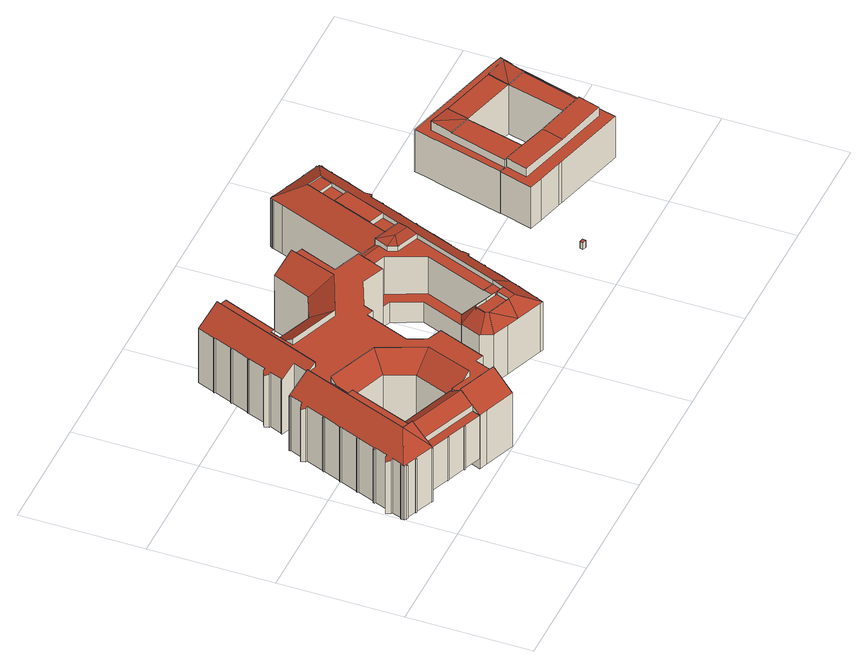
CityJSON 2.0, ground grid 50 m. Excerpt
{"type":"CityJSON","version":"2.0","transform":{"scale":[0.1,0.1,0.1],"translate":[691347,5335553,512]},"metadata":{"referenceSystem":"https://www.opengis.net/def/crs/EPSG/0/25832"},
"CityObjects":{
"building1":{"type":"Building","attributes":{"Gemeindeschluessel":"09162000","HoeheDach":"544.110","HoeheGrund":"517.262","Methode":"2000","NiedrigsteTraufeDesGebaeudes":"537.530","Geometrietyp2DReferenz":"3000","function":"31001_9998","roofType":"3100","measuredHeight":26.85},"geometry":[{"type":"MultiSurface","lod":"2","boundaries":[[[0,1,2,3]],[[4,5,6,7]],[[7,6,8,9]],[[1,10,11,12,13,2]],[[9,8,14,15]],[[1,0,16,17,18,19,20,21,10]],[[22,23,24,25]],[[11,10,21,26,27,12]],[[19,18,17,28,4,7,9,15,22,25,29,30,31,32,33,34,35,20]],[[15,14,23,22]],[[17,16,36,28]],[[29,37,38,30]],[[26,21,20,35,34,27]],[[28,36,5,4]],[[37,24,23,14,8,6,5,36,16,0,3,38]],[[25,24,37,29]],[[38,3,2,13,12,27,34,33,32,31,30]]],"semantics":{"surfaces":[{"type":"WallSurface"},{"type":"RoofSurface"},{"type":"GroundSurface"}],"values":[0,0,0,1,0,0,0,1,2,0,0,0,0,0,1,0,0]}}]},
"building2":{"type":"Building","attributes":{"Gemeindeschluessel":"09162000","HoeheDach":"544.810","HoeheGrund":"512.460","Methode":"2000","NiedrigsteTraufeDesGebaeudes":"536.450","Geometrietyp2DReferenz":"3000","function":"31001_9998","roofType":"1000","measuredHeight":32.35,"storeysAboveGround":5},"geometry":[{"type":"MultiSurface","lod":"2","boundaries":[[[39,40,41,42]],[[43,44,45,46]],[[47,48,49,50]],[[51,52,53,54]],[[55,56,57,58]],[[59,60,44,43]],[[61,62,63,64]],[[65,66,67,68]],[[69,70,71,72]],[[73,74,75,76]],[[76,75,77,78]],[[79,80,81,82]],[[61,83,49,48,62]],[[84,85,86,87,88,89]],[[90,91,92,93]],[[94,95,96,97]],[[98,99,100,101]],[[102,103,104,105,106,107,108]],[[109,110,74,73]],[[111,112,113,114]],[[52,51,115,116]],[[117,118,119,120]],[[42,41,70,69]],[[107,106,121]],[[122,121,106,105]],[[123,124,125,126]],[[72,71,127,128]],[[129,130,121,122]],[[131,132,133,134]],[[135,64,136,137]],[[138,139,140,141]],[[142,143,144,145]],[[146,147,148,149]],[[150,151,152,153]],[[116,57,56,154,155,156,157,158,121,130,159,119,118,160,161,162,163,113,112,164,127,71,70,41,40,165,92,91,166,167,168,169,170,171,53,52]],[[172,173,174,175]],[[176,177,178,179]],[[180,181,182,183]],[[184,185,186,187]],[[188,189,190,191]],[[192,193,66,65]],[[194,195,196,197]],[[198,167,166,199]],[[200,201,99,98]],[[131,202,203,204,205,132]],[[206,207,181,180]],[[208,155,154,209]],[[210,61,64,135]],[[211,212,213,214]],[[182,181,207,174,173,190,189,186,185,215,216,108,107,121,158,217]],[[218,219,220,221]],[[222,163,162,223]],[[202,224,159,130,129,203]],[[225,216,215,226]],[[68,67,227,228]],[[153,152,229]],[[114,113,163,222]],[[82,81,60,59]],[[230,231,232,233,234,96]],[[126,125,139,138]],[[145,144,235,236]],[[78,77,237,238]],[[239,240,217,158,157]],[[241,169,168,242]],[[226,215,185,184]],[[214,213,243]],[[244,245,246,151,150,247]],[[84,89,248,249]],[[250,251,252,253]],[[254,255,231,230,256]],[[257,164,112,111]],[[134,133,258,259]],[[239,157,156,260]],[[93,92,165,261]],[[262,263,264,265]],[[266,267,95,94]],[[95,267,268,194,197,264,263,269]],[[253,252,219,218]],[[248,89,88,270,16]],[[84,249,271,255,254,262,265,103,102,225,226,184,187,188,191,172,175,206,180,183,240,239,260,208,209,55,58,115,51,54,272,273,241,242,198,199,90,93,261,39,42,69,72,128,257,111,114,222,223,274,275,117,120,224,202,131,134,259,123,126,138,141,276,277,146,149,176,179,278,250,253,218,221,109,73,76,78,238,245,244,279,47,50,192,65,68,228,200,98,101,79,82,59,43,46,280,281,142,145,236,282,85]],[[282,283,86,85]],[[47,279,284,63,62,48]],[[102,108,216,225]],[[260,156,155,208]],[[64,63,284,247,150,153,229,136]],[[149,148,177,176]],[[103,265,264,197,196,104]],[[205,204,243]],[[268,267,266]],[[183,182,217,240]],[[281,285,143,142]],[[54,53,171,272]],[[280,286,285,281]],[[261,165,40,39]],[[230,96,95,269,256]],[[221,220,110,109]],[[141,140,287,276]],[[187,186,189,188]],[[209,154,56,55]],[[46,45,286,280]],[[288,83,61,210]],[[236,235,283,282]],[[179,178,289,278]],[[191,190,173,172]],[[116,115,58,57]],[[268,195,194]],[[274,161,160,275]],[[242,168,167,198]],[[273,170,169,241]],[[105,104,196,195,268,266,94,97,290,233,291,292,87,86,283,235,144,143,285,286,45,44,60,81,80,100,99,201,227,67,66,193,288,210,135,137,229,152,151,246,211,214,243,204,203,129,122]],[[101,100,80,79]],[[244,247,284,279]],[[255,271,16,270,292,291,232,231]],[[132,205,243,213,212,237,77,75,74,110,220,219,252,251,289,178,177,148,147,293,287,140,139,125,124,258,133]],[[262,254,256,269,263]],[[223,162,161,274]],[[276,287,293,277]],[[245,238,237,212,211,246]],[[175,174,207,206]],[[97,96,234,290]],[[275,160,118,117]],[[192,50,49,83,288,193]],[[128,127,164,257]],[[292,270,88,87]],[[277,293,147,146]],[[278,289,251,250]],[[232,291,233]],[[137,136,229]],[[199,166,91,90]],[[120,119,159,224]],[[249,248,16,271]],[[290,234,233]],[[272,171,170,273]],[[259,258,124,123]],[[228,227,201,200]]],"semantics":{"surfaces":[{"type":"WallSurface"},{"type":"RoofSurface"},{"type":"GroundSurface"}],"values":[0,0,0,0,0,0,1,0,0,0,0,0,1,0,0,0,0,0,0,0,0,0,0,1,0,0,0,0,0,0,0,0,0,0,1,0,0,0,0,0,0,0,0,0,0,0,0,0,0,1,0,0,0,0,0,0,0,0,1,0,0,0,0,0,0,0,0,0,0,0,0,0,0,0,0,0,1,0,1,2,0,0,0,0,1,0,0,0,0,0,0,0,0,0,1,0,0,0,0,0,0,0,0,0,0,0,0,0,0,1,0,0,0,1,0,0,0,0,0,0,0,0,0,0,0,0,0,0,0,0,0,0,0,0,0]}}]},
"building3":{"type":"Building","attributes":{"Gemeindeschluessel":"09162000","HoeheDach":"544.460","HoeheGrund":"514.837","Methode":"2000","NiedrigsteTraufeDesGebaeudes":"524.290","Geometrietyp2DReferenz":"3000","function":"31001_9998","roofType":"1000","measuredHeight":29.62,"storeysAboveGround":5},"geometry":[{"type":"MultiSurface","lod":"2","boundaries":[[[294,295,296,297]],[[298,299,300,301]],[[302,303,304,305]],[[306,307,308,309]],[[310,311,312,313]],[[314,315,316,317]],[[318,319,320,321]],[[322,323,324,325]],[[326,327,328,329]],[[330,331,332,333]],[[334,335,336,337]],[[338,339,340,341,342]],[[343,344,345,346]],[[347,348,349,350]],[[351,352,353,301,300,354]],[[355,356,357,358]],[[359,360,361,352]],[[362,363,364,365]],[[366,367,368,369]],[[370,371,372,373]],[[374,375,376,377]],[[378,379,380,381]],[[382,383,384,385]],[[386,375,374,387]],[[299,388,354,300]],[[389,390,295,294]],[[391,392,393,394]],[[395,396,397,398]],[[399,400,307,306]],[[401,402,403,404]],[[405,406,344,343]],[[385,384,407,408]],[[409,410,411]],[[412,413,414,415]],[[416,417,418,419]],[[420,421,422,423,424]],[[337,336,425,426]],[[427,428,403,402]],[[429,370,373,391,394,430,431,432]],[[433,434,435,436]],[[346,345,437,438]],[[439,440,441,442]],[[311,443,444,445,446,447,448,449,450,451,452,453,312]],[[454,318,455,456]],[[430,457,458,431]],[[459,460,461,462]],[[463,452,451,464]],[[369,368,327,326]],[[454,465,391,373,372,319,318]],[[466,467,468,469]],[[470,471,472,473]],[[474,475,476,477]],[[478,479,480,481]],[[404,403,482]],[[483,484,485,486]],[[487,459,462,488]],[[489,490,491,492]],[[317,316,493,494]],[[447,404,482,448]],[[495,496,388,299,298,497]],[[498,499,392,391,465,500]],[[501,502,503,504]],[[482,403,428]],[[505,506,397,396]],[[507,508,509,510]],[[511,512,513,514]],[[426,425,515,516]],[[497,298,301,353]],[[487,488,517,518]],[[432,423,422,429]],[[415,414,512,511]],[[519,520,521,522]],[[523,453,452,463]],[[524,525,526,527]],[[519,528,529,530,520]],[[431,458,423,432]],[[399,306,309,531,532]],[[533,534,406,405]],[[535,536,367,366]],[[521,520,530,320,371,537]],[[378,510,509,379]],[[494,493,538,539]],[[329,328,331,330]],[[333,332,540,541]],[[518,517,484,483]],[[542,543,422,421]],[[427,399,410,409,473,472,428]],[[544,443,311,310]],[[545,522,521,537,543,542]],[[382,546,547,383]],[[527,526,461,460]],[[548,549,550,551]],[[438,437,552,553]],[[554,555,556,557]],[[558,559,536,535]],[[560,561,556,555]],[[350,349,562,563]],[[365,364,434,433]],[[416,464,451,450,417]],[[408,407,315,314]],[[492,491,440,439]],[[553,552,559,558]],[[411,532,564,473,409]],[[565,566,303,302]],[[567,568,569,570]],[[571,572,490,489]],[[573,574,502,501]],[[458,457,575,576,577]],[[400,399,427,402,401,578]],[[579,580,361,360]],[[581,582,572,571]],[[419,418,356,355]],[[392,499,583,393]],[[309,308,579,360,359,531]],[[446,578,401,404,447]],[[531,359,564,532]],[[475,474,412,415,511,514,533,405,343,346,438,553,558,535,366,369,326,329,330,333,541,322,325,584,585,389,294,297,586,587,524,527,460,459,487,518,483,486,347,350,563,507,510,378,381,560,555,554,339,338,588,334,337,426,516,589,590,528,519,522,545,591,567,570,592,387,374,377,593,523,463,464,416,419,355,358,594,595,596,505,396,395,478,481,362,365,433,436,597,581,571,489,492,439,442,598,573,501,504,599,546,382,385,408,314,317,494,539,600,466,469,565,302,305,548,551]],[[567,591,420,424,568]],[[529,528,590,601]],[[563,562,508,507]],[[424,423,458,577,569,568]],[[449,472,471,357,356,418,417,450]],[[474,477,413,412]],[[598,602,574,573]],[[475,551,550,476]],[[436,435,603,597]],[[596,604,506,505]],[[486,485,348,347]],[[442,441,602,598]],[[445,456,455,578,446]],[[514,513,534,533]],[[560,381,380,561]],[[592,576,575,583,499,498,386,387]],[[584,605,606,585]],[[393,583,575,457]],[[353,352,361,580,495,497]],[[544,500,465,607,444,443]],[[325,324,605,584]],[[351,496,608,609,503,502,574,602,441,440,491,490,572,582,603,435,434,364,363,480,479,398]],[[482,428,472,449,448]],[[544,310,313,610,376,375,386,498,500]],[[611,589,516,515]],[[592,570,569,577,576]],[[595,612,604,596]],[[305,304,549,548]],[[444,607,456,445]],[[297,296,613,586]],[[395,398,479,478]],[[376,610,593,377]],[[410,399,532,411]],[[556,561,380,379,509,508,562,349,348,485,484,517,488,462,461,526,525,614,613,296,295,390,606,605,324,323,540,332,331,328,327,368,367,536,559,552,437,345,344,406,534,513,512,414,413,477,476,550,549,304,303,566,468,467,615,538,493,316,315,407,384,383,547,608,496,495,308,307,400,578,455,341,340,557]],[[597,603,582,581]],[[585,606,390,389]],[[594,616,612,595]],[[546,599,609,608,547]],[[554,557,340,339]],[[320,319,372,371]],[[611,515,425,336,335,617,342,341,455,318,321,530,529,601]],[[469,468,566,565]],[[600,615,467,466]],[[454,456,607,465]],[[586,613,614,587]],[[394,393,457,430]],[[539,538,615,600]],[[587,614,525,524]],[[504,503,609,599]],[[481,480,363,362]],[[543,537,371,422]],[[495,580,579,308]],[[610,313,312,453,523,593]],[[388,496,351,354]],[[594,358,357,471,470,616]],[[321,320,530]],[[591,545,542,421,420]],[[429,422,371,370]],[[588,617,335,334]],[[338,342,617,588]],[[541,540,323,322]],[[351,398,397,506,604,612,616,470,473,564,359,352]],[[589,611,601,590]]],"semantics":{"surfaces":[{"type":"WallSurface"},{"type":"RoofSurface"},{"type":"GroundSurface"}],"values":[0,0,0,0,0,0,0,0,0,0,0,0,0,0,0,0,0,0,0,0,0,0,0,0,1,0,0,0,0,1,0,0,1,0,0,1,0,1,1,0,0,0,1,0,0,0,0,0,0,0,0,0,0,1,0,0,0,0,0,0,0,0,1,0,0,0,0,1,0,0,0,0,0,0,0,0,1,0,0,1,0,0,0,0,0,1,0,0,0,0,0,0,0,0,0,0,0,0,0,0,0,0,0,0,0,0,0,1,0,1,0,0,1,0,0,0,2,0,0,0,1,1,0,0,0,0,0,0,0,0,0,0,0,0,1,0,0,0,1,0,1,0,0,0,0,0,0,0,0,0,1,0,0,0,0,0,1,1,0,0,1,0,0,0,0,0,0,1,0,0,0,0,0,0,0,0,0,0,1,0]}}]},
"building4":{"type":"Building","attributes":{"Gemeindeschluessel":"09162000","HoeheDach":"519.420","HoeheGrund":"516.183","Methode":"2000","NiedrigsteTraufeDesGebaeudes":"519.420","Geometrietyp2DReferenz":"3000","function":"31001_2000","roofType":"1000","measuredHeight":3.24},"geometry":[{"type":"MultiSurface","lod":"2","boundaries":[[[618,619,620,621]],[[622,621,620,623]],[[624,623,620,619]],[[625,618,621,622]],[[624,619,618,625]],[[624,625,622,623]]],"semantics":{"surfaces":[{"type":"WallSurface"},{"type":"GroundSurface"},{"type":"RoofSurface"}],"values":[0,0,1,2,0,0]}}]},
"building5":{"type":"Building","attributes":{"Gemeindeschluessel":"09162000","HoeheDach":"536.610","HoeheGrund":"513.264","Methode":"2000","NiedrigsteTraufeDesGebaeudes":"532.549","Geometrietyp2DReferenz":"3000","function":"31001_9998","roofType":"1000","measuredHeight":23.35,"storeysAboveGround":6},"geometry":[{"type":"MultiSurface","lod":"2","boundaries":[[[626,627,628,629,630,631]],[[632,633,634,635,636,627,626,637,638]],[[639,640,632,638]],[[641,642,631,630,643]],[[644,645,636,635]],[[633,646,647,634]],[[648,649,650,642,641]],[[634,647,644,635]],[[640,646,633,632]],[[645,628,627,636]],[[637,626,631,642,650]],[[651,652,648,641,643]],[[638,637,650,649,653,639]],[[653,649,648,652]],[[644,647,646,640,639,653,652,651,629,628,645]],[[651,643,630,629]]],"semantics":{"surfaces":[{"type":"WallSurface"},{"type":"GroundSurface"},{"type":"RoofSurface"}],"values":[0,1,0,2,0,0,2,0,0,0,0,0,0,0,2,0]}}]},
"building6":{"type":"Building","attributes":{"Gemeindeschluessel":"09162000","HoeheDach":"536.900","HoeheGrund":"513.020","Methode":"2000","NiedrigsteTraufeDesGebaeudes":"532.620","Geometrietyp2DReferenz":"3000","function":"31001_9998","roofType":"1000","measuredHeight":23.88,"storeysAboveGround":6},"geometry":[{"type":"MultiSurface","lod":"2","boundaries":[[[654,655,656,657,658,659,660]],[[661,662,663,664]],[[665,666,667,668,669,670]],[[671,672,673,674,675,676]],[[677,678,656,655]],[[679,680,681,682,683,654,660,684,685]],[[678,686,657,656]],[[681,687,688,678,677,689,682]],[[665,670,674,673]],[[690,691,692,693,694,695,696,697]],[[660,659,658,698,699,700,701,702,676,675,674,670,669,668,703,692,691,690,697,704,705,684]],[[706,707,708,709,661,710,711,712]],[[666,665,673,672,671,713,712,711,710,714,715,688,687,681,680,679,685,716,717,696,695,694,693,718,667]],[[719,720,708,707]],[[684,705,704,697,696,717,716,685]],[[720,721,708]],[[686,722,723,657]],[[723,663,662,724,721,700,699,698,658,657]],[[661,709,724,662]],[[702,701,700,721,720,719,725]],[[715,714,710,661,664,722,686,678,688]],[[683,682,689,677,655,654]],[[725,719,707,706]],[[713,671,676,702,725,706,712]],[[663,723,722,664]],[[703,668,667,718,693,692]],[[721,724,709,708]]],"semantics":{"surfaces":[{"type":"WallSurface"},{"type":"RoofSurface"},{"type":"GroundSurface"}],"values":[0,1,0,0,0,0,1,0,0,0,1,0,2,0,0,1,1,0,0,0,0,1,1,0,0,0,1]}}]}
},
"vertices":[
[381,99,255],[381,99,281],[150,188,281],[150,188,255],[293,90,53],[293,90,255],[288,92,255],[288,92,53],[289,96,255],[289,96,53],[402,150,321],[171,240,321],[169,240,321],[156,203,293],[216,124,255],[216,124,53],[368,65,255],[368,65,53],[381,99,53],[402,150,53],[423,203,53],[423,203,282],[215,121,53],[215,121,255],[209,123,255],[209,123,53],[192,293,282],[189,294,282],[295,93,53],[211,126,53],[138,154,53],[150,188,53],[156,203,53],[169,240,53],[189,294,53],[192,293,53],[295,93,255],[211,126,255],[138,154,255],
[110,498,5],[110,498,257],[112,503,257],[112,503,5],[727,660,5],[727,660,301],[710,618,301],[710,618,5],[740,883,5],[740,883,260],[801,1038,264],[801,1038,5],[27,291,5],[27,291,254],[33,288,259],[33,288,5],[22,262,5],[22,262,259],[17,264,254],[17,264,5],[846,713,5],[846,713,301],[816,813,328],[737,882,258],[635,836,260],[632,734,328],[874,832,5],[874,832,301],[913,817,301],[913,817,5],[115,502,5],[115,502,259],[143,575,259],[143,575,5],[399,1105,5],[399,1105,256],[401,1110,256],[401,1110,5],[404,1109,258],[404,1109,5],[961,723,5],[961,723,301],[942,674,301],[942,674,5],[884,1006,328],[527,3,5],[569,108,5],[569,108,301],[562,91,301],[562,91,324],[527,3,255],[82,425,5],[82,425,257],[85,424,259],[85,424,5],[494,527,301],[494,527,328],[572,347,328],[572,347,301],[976,763,5],[976,763,301],[966,735,301],[966,735,5],[138,154,5],[189,294,5],[189,294,301],[171,245,301],[171,245,324],[140,160,260],[138,154,256],[402,1103,5],[402,1103,258],[145,580,5],[145,580,260],[174,654,260],[174,654,5],[8,283,5],[8,283,245],[205,730,5],[205,730,261],[202,731,259],[202,731,5],[126,263,324],[126,263,301],[279,798,5],[279,798,257],[282,797,259],[282,797,5],[140,576,257],[140,576,5],[294,702,301],[294,702,324],[334,770,5],[334,770,299],[277,793,257],[277,793,5],[632,734,301],[428,813,328],[428,813,301],[301,848,5],[301,848,258],[295,850,254],[295,850,5],[644,376,5],[644,376,301],[703,353,301],[703,353,5],[313,875,5],[313,875,259],[341,947,259],[341,947,5],[479,906,254],[479,906,301],[463,912,301],[463,912,254],[7,221,258],[3,223,256],[1,217,256],[4,216,258],[2,210,258],[204,737,259],[186,679,262],[180,681,257],[161,675,247],[168,656,255],[142,581,257],[113,496,259],[80,420,257],[83,418,259],[55,346,259],[49,348,255],[47,342,255],[53,340,259],[54,187,5],[54,187,256],[15,202,256],[15,202,5],[338,948,5],[338,948,256],[340,954,256],[340,954,5],[8,201,5],[8,201,254],[10,204,256],[10,204,5],[132,156,5],[132,156,256],[60,185,256],[60,185,5],[58,181,5],[58,181,254],[53,183,254],[53,183,5],[934,986,5],[934,986,301],[254,528,254],[254,528,301],[276,520,301],[276,520,254],[83,418,5],[80,420,5],[981,774,5],[981,774,301],[306,698,5],[306,698,301],[309,705,301],[309,705,299],[14,199,5],[14,199,254],[3,223,5],[7,221,5],[816,813,301],[523,1146,301],[523,1146,324],[343,692,324],[343,692,301],[131,153,253],[137,151,254],[1,207,256],[371,1032,5],[371,1032,256],[374,1031,258],[374,1031,5],[168,656,5],[161,675,5],[204,737,5],[137,151,5],[131,153,5],[987,788,301],[987,788,5],[440,849,301],[482,356,260],[423,203,258],[419,194,257],[471,173,301],[503,160,328],[627,158,301],[627,158,5],[432,1181,258],[432,1181,5],[4,216,5],[1,207,5],[49,348,5],[55,346,5],[312,704,301],[475,895,5],[567,1129,5],[567,1129,301],[475,895,262],[402,51,255],[402,51,5],[372,1025,5],[372,1025,259],[368,1027,256],[368,1027,5],[483,358,5],[423,203,5],[483,358,261],[142,581,5],[278,794,257],[278,794,5],[1,217,5],[113,496,5],[436,468,5],[436,468,262],[280,528,261],[280,528,5],[286,608,301],[286,608,328],[274,579,301],[436,468,261],[403,153,324],[368,65,5],[53,340,5],[47,342,5],[180,681,5],[186,679,5],[289,869,5],[307,877,5],[343,953,5],[631,834,5],[682,629,5],[612,449,5],[593,171,5],[593,171,301],[631,834,262],[612,449,301],[682,629,301],[289,869,245],[884,1006,301],[343,953,259],[503,160,301],[419,194,301],[403,153,301],[307,877,255],
[1208,527,28],[1208,527,257],[1207,526,257],[1207,526,28],[1299,1020,298],[1299,1020,314],[1236,1044,314],[1236,1044,298],[1386,989,28],[1386,989,257],[1359,919,257],[1359,919,28],[1181,712,298],[1181,712,318],[1208,784,318],[1208,784,298],[1008,697,123],[1008,697,298],[958,717,298],[958,717,123],[1419,1073,28],[1419,1073,256],[1423,1072,254],[1423,1072,28],[993,229,318],[993,229,319],[969,174,319],[969,174,318],[1238,605,28],[1238,605,257],[1242,603,254],[1242,603,28],[1272,681,28],[1272,681,254],[1270,676,254],[1270,676,28],[1266,678,28],[1266,678,257],[1265,676,257],[1265,676,28],[1090,210,28],[1090,210,253],[1088,205,253],[1088,205,28],[1090,221,28],[1111,276,28],[1111,276,257],[1099,245,257],[1090,221,257],[1298,762,28],[1298,762,257],[1298,760,257],[1298,760,28],[1147,369,28],[1147,369,257],[1151,367,254],[1151,367,28],[1256,1094,318],[1208,972,318],[1208,972,298],[1256,1094,314],[995,785,28],[995,785,291],[1031,770,291],[1031,770,28],[1145,809,318],[1145,809,320],[1208,972,320],[1222,1215,28],[1222,1215,252],[1221,1213,254],[1221,1213,28],[1268,684,28],[1268,684,257],[1268,683,257],[1268,683,28],[939,186,305],[939,186,319],[961,241,319],[961,241,305],[1022,551,28],[1022,551,123],[973,662,123],[973,662,28],[1117,292,28],[1117,292,257],[1116,290,257],[1116,290,28],[1441,1116,28],[1441,1116,253],[1439,1111,253],[1439,1111,28],[928,311,123],[928,311,28],[1318,1069,314],[1235,598,28],[1235,598,257],[952,245,305],[952,245,319],[910,261,319],[910,261,305],[1206,1219,28],[1202,1210,28],[1202,1210,254],[1206,1219,254],[1180,712,298],[1180,712,318],[1148,627,320],[1164,670,325],[1107,693,325],[1057,664,320],[1325,832,28],[1325,832,257],[1434,1113,257],[1434,1113,28],[1065,757,123],[1180,712,123],[1117,737,123],[1347,889,28],[1347,889,257],[1328,839,257],[1328,839,28],[981,774,28],[981,774,295],[987,788,291],[987,788,28],[803,188,255],[803,188,256],[840,222,319],[835,234,319],[784,230,258],[1084,206,256],[1084,206,28],[1180,712,320],[1065,757,320],[840,222,305],[862,281,305],[851,277,305],[835,234,305],[1279,1191,28],[1279,1191,254],[1282,1189,254],[1282,1189,28],[1302,759,254],[1302,759,28],[1367,1159,28],[1367,1159,252],[1366,1157,254],[1366,1157,28],[1071,553,298],[972,295,298],[1014,278,298],[1148,627,298],[1057,664,298],[1042,698,298],[1057,735,298],[978,766,298],[976,763,298],[966,735,298],[961,723,298],[993,229,300],[1014,278,318],[1014,278,300],[862,281,319],[851,277,319],[1202,448,28],[1192,468,28],[1192,468,253],[1202,448,241],[966,735,28],[976,763,28],[952,245,300],[1393,995,28],[1393,995,254],[1391,989,254],[1391,989,28],[1031,771,254],[1031,771,290],[1065,757,290],[1065,757,279],[1353,887,28],[1375,895,28],[1375,895,241],[1353,887,252],[1215,1215,28],[1215,1215,254],[1216,1218,252],[1216,1218,28],[1042,698,320],[1174,441,28],[1174,441,257],[1147,370,257],[1147,370,28],[1181,440,28],[1181,440,253],[1361,1159,28],[1361,1159,254],[1361,1161,252],[1361,1161,28],[1421,1066,254],[1421,1066,28],[1271,948,318],[1318,1069,318],[1271,948,298],[927,311,123],[927,311,254],[952,245,123],[1434,1133,28],[1434,1133,253],[1432,1127,256],[1432,1127,28],[1200,1210,28],[1200,1210,252],[1144,363,28],[1144,363,257],[1144,362,257],[1144,362,28],[1332,837,28],[1332,837,254],[1330,832,254],[1330,832,28],[1056,134,254],[1056,134,28],[1175,442,257],[1175,442,28],[1041,95,28],[1041,95,253],[1029,100,253],[1029,100,28],[961,723,28],[1205,521,28],[1205,521,257],[1186,470,257],[1186,470,28],[1054,128,28],[1054,128,254],[1041,96,253],[1145,809,298],[1117,737,298],[1326,833,28],[1326,833,257],[1295,754,28],[1295,754,257],[922,142,253],[1416,1068,257],[1416,1068,28],[1238,606,257],[1238,606,28],[870,162,254],[921,142,253],[1071,553,123],[870,162,28],[1436,1118,28],[1436,1118,257],[1358,918,28],[1358,918,257],[1364,915,252],[1364,915,28],[1300,753,254],[1300,753,28],[1114,285,28],[1118,283,28],[1118,283,254],[1114,285,257],[1296,755,28],[1296,755,257],[1120,289,28],[1120,289,254],[1149,362,254],[1149,362,28],[1117,737,318],[1387,990,28],[1387,990,257],[782,235,28],[782,235,254],[814,316,254],[814,316,28],[1288,1187,28],[1288,1187,254],[1429,1135,28],[1429,1135,252],[863,336,257],[861,337,254],[815,317,255],[1148,627,318],[1208,784,320],[1271,948,320],[1289,1189,28],[1289,1189,252],[925,312,254],[1240,597,28],[1235,599,28],[1211,525,28],[1209,519,28],[1086,212,28],[1060,132,28],[1058,126,28],[803,188,28],[861,337,28],[942,674,28],[1185,1165,28],[1200,1204,28],[1198,1205,28],[1283,1191,28],[1428,1133,28],[1438,1125,28],[1389,996,28],[1058,126,251],[1428,1133,254],[1283,1191,252],[1198,1205,252],[1240,597,254],[1235,599,257],[972,295,300],[1438,1124,257],[1438,1125,256],[942,674,123],[1060,132,251],[1200,1204,254],[1211,525,254],[1209,519,254],[1389,996,257],[1185,1165,254],[1086,212,256],
[1617,178,74],[1617,178,42],[1601,182,42],[1601,182,74],[1598,168,74],[1598,168,42],[1613,164,42],[1613,164,74],
[1835,500,13],[1707,533,13],[1707,533,205],[1742,524,205],[1742,524,246],[1835,500,242],[2150,269,13],[1842,351,13],[1826,355,13],[1724,382,13],[1668,398,13],[2067,436,13],[2183,403,13],[2183,403,205],[2150,269,205],[1922,379,238],[1948,469,238],[1716,435,246],[1724,382,205],[1668,398,205],[1842,351,205],[1826,355,205],[2129,324,246],[2154,412,246],[2067,436,243],[1716,435,205],[2129,324,205],[2154,412,205],
[1735,526,240],[1802,761,240],[1802,761,242],[1828,851,249],[1828,851,206],[1802,761,206],[1735,526,206],[2128,674,240],[2154,763,240],[1921,826,240],[1897,736,240],[2279,722,10],[2281,729,10],[2295,774,10],[2295,774,206],[2281,729,206],[2279,722,206],[2183,403,10],[2251,640,10],[2274,724,10],[2274,724,206],[2251,640,206],[2183,403,206],[1895,736,240],[1895,736,242],[1735,526,10],[1833,500,10],[1835,500,10],[1835,500,240],[1833,500,240],[1707,533,206],[1707,533,10],[1896,736,242],[1866,622,10],[1895,736,10],[1866,622,240],[1841,897,206],[2167,810,206],[2225,795,206],[2225,795,10],[2167,810,10],[1841,897,10],[1807,906,10],[1807,906,206],[1921,826,206],[2154,763,206],[2241,740,206],[2215,649,206],[2147,414,206],[2254,786,206],[1795,860,206],[1770,769,206],[2067,436,240],[2128,673,240],[2128,673,242],[2128,674,242],[2128,674,10],[2128,673,10],[2067,436,10],[2147,414,10],[1897,736,10],[1896,736,10],[1770,769,10],[1795,860,10],[2254,786,10],[2215,649,240],[2215,649,242],[2241,740,249],[1897,736,242],[1921,826,242],[2154,763,242],[2147,414,240]
]}
